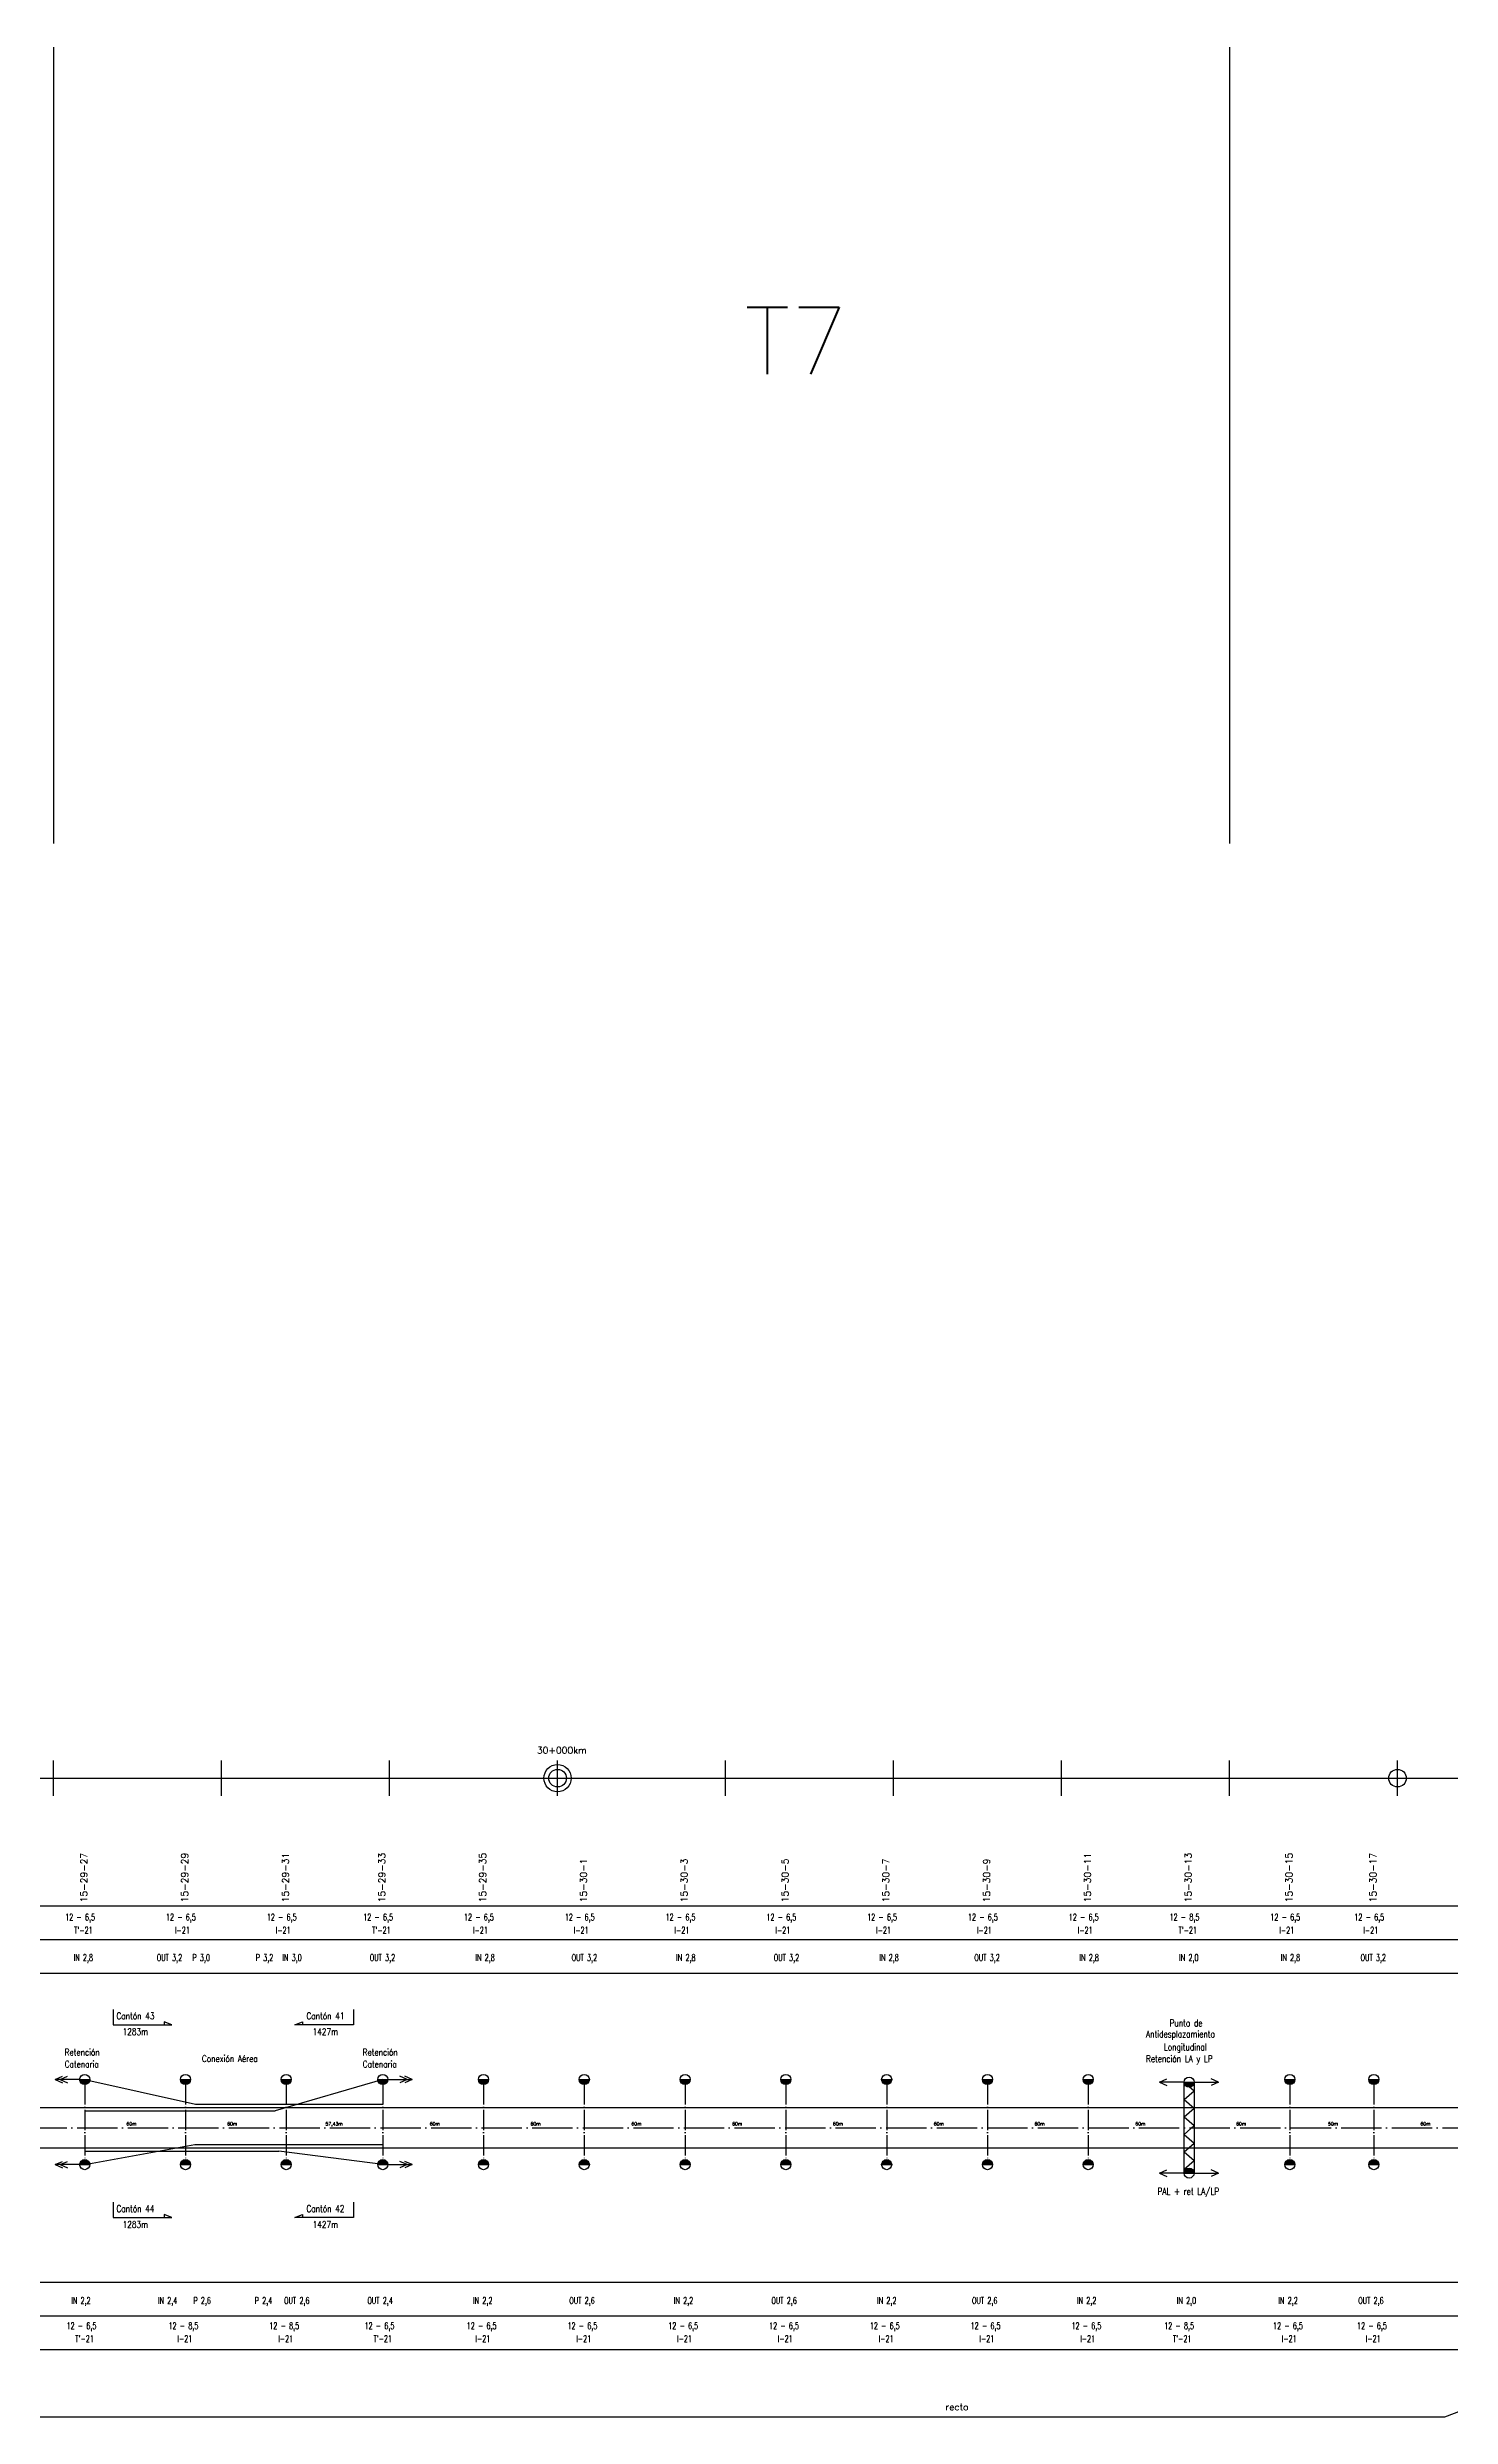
# Model space of a CAD drawing. Header units: millimetres. Extents: x 63 to 27368, y 135 to 1565.
# Drawn here: x 4264 to 5100, y 155 to 1565 of the extents above; entities that cross this region are included whole.
import ezdxf

# ---------------------------------------------------------------- set-up
doc = ezdxf.new("R2010")
doc.units = ezdxf.units.MM
doc.linetypes.add('ACAD_ISO04W100', pattern=[30, 24, -3, 0, -3])
for name, color, linetype in [('catenaria via ascendente', 7, 'Continuous'), ('Eje de entrevías', 1, 'Continuous'), ('longitud vano', 7, 'Continuous'), ('Nº de poste', 6, 'Continuous'), ('progresivas', 4, 'Continuous'), ('TEXTOS', 3, 'Continuous')]:
    doc.layers.add(name, color=color, linetype=linetype)
doc.styles.add('STYLE1', font='romans.shx')

msp = doc.modelspace()

# ---------------------------------------------------------------- hatches: boundary and pattern name
for points in [[(4289.7, 355.7), (4283.7, 355.7, 1)], [(4349.7, 355.7), (4343.7, 355.7, 1)], [(4409.7, 355.7), (4403.7, 355.7, 1)], [(4467.1, 355.7), (4461.1, 355.7, 1)], [(4527.1, 355.7), (4521.1, 355.7, 1)], [(4587.1, 355.7), (4581.1, 355.7, 1)], [(4647.1, 355.7), (4641.1, 355.7, 1)], [(4707.1, 355.7), (4701.1, 355.7, 1)], [(4767.1, 355.7), (4761.1, 355.7, 1)], [(4827.1, 355.7), (4821.1, 355.7, 1)], [(4887.1, 355.7), (4881.1, 355.7, 1)], [(4947.1, 354.1), (4941.1, 354.1, 1)], [(5007.1, 355.7), (5001.1, 355.7, 1)], [(5057.1, 355.7), (5051.1, 355.7, 1)], [(4289.7, 305), (4283.7, 305, -1)], [(4349.7, 305), (4343.7, 305, -1)], [(4409.7, 305), (4403.7, 305, -1)], [(4467.1, 305), (4461.1, 305, -1)], [(4527.1, 305), (4521.1, 305, -1)], [(4587.1, 305), (4581.1, 305, -1)], [(4647.1, 305), (4641.1, 305, -1)], [(4707.1, 305), (4701.1, 305, -1)], [(4767.1, 305), (4761.1, 305, -1)], [(4827.1, 305), (4821.1, 305, -1)], [(4887.1, 305), (4881.1, 305, -1)], [(4947.1, 300), (4941.1, 300, -1)], [(5007.1, 305), (5001.1, 305, -1)], [(5057.1, 305), (5051.1, 305, -1)]]:
    msp.add_hatch(color=256).paths.add_polyline_path(points)

# ---------------------------------------------------------------- linework, layer by layer
for p, q in [((4268.2, 1565.1), (4268.2, 1091.2)), ((4968.2, 1565.1), (4968.2, 1091.2)), ((4268.2, 524.4), (4268.2, 545.6)), ((4368.2, 524.4), (4368.2, 545.6)), ((4468.2, 524.4), (4468.2, 545.6)), ((4568.2, 524.4), (4568.2, 545.6)), ((4668.2, 524.4), (4668.2, 545.6)), ((4768.2, 524.4), (4768.2, 545.6)), ((4868.2, 524.4), (4868.2, 545.6)), ((4968.2, 524.4), (4968.2, 545.6)), ((5068.2, 524.4), (5068.2, 545.6)), ((68.2, 535), (27368.2, 535)), ((68.2, 459), (27368.2, 459)), ((68.2, 439), (27368.2, 439)), ((68.2, 419), (27368.2, 419)), ((4303.6, 397.4), (4303.6, 388.3)), ((4446.8, 397.4), (4446.8, 388.3)), ((4303.6, 388.3), (4338.6, 388.3)), ((4338.6, 388.3), (4334.1, 390)), ((4334.1, 390), (4334.1, 388.3)), ((4411.8, 388.3), (4416.3, 390)), ((4446.8, 388.3), (4411.8, 388.3)), ((4416.3, 390), (4416.3, 388.3)), ((4269.1, 355.7), (4273.4, 357.6)), ((4283.7, 355.7), (4269.1, 355.7)), ((4269.1, 355.7), (4273.4, 353.7)), ((4272.1, 355.7), (4276.4, 357.6)), ((4272.1, 355.7), (4276.4, 353.7)), ((4283.7, 355.7), (4289.7, 355.7)), ((4343.7, 355.7), (4349.7, 355.7)), ((4403.7, 355.7), (4409.7, 355.7)), ((4461.1, 355.7), (4467.1, 355.7)), ((4467.1, 355.7), (4481.7, 355.7)), ((4478.7, 355.7), (4474.3, 357.6)), ((4478.7, 355.7), (4474.3, 353.7)), ((4481.7, 355.7), (4477.3, 357.6)), ((4481.7, 355.7), (4477.3, 353.7)), ((4521.1, 355.7), (4527.1, 355.7)), ((4581.1, 355.7), (4587.1, 355.7)), ((4641.1, 355.7), (4647.1, 355.7)), ((4701.1, 355.7), (4707.1, 355.7)), ((4761.1, 355.7), (4767.1, 355.7)), ((4821.1, 355.7), (4827.1, 355.7)), ((4881.1, 355.7), (4887.1, 355.7)), ((4926.5, 354.1), (4930.8, 356)), ((4941.1, 354.1), (4926.5, 354.1)), ((4926.5, 354.1), (4930.8, 352.2)), ((4941.1, 354.1), (4947.1, 354.1)), ((4941.1, 300), (4941.1, 354.1)), ((4941.1, 354.1), (4947.1, 348.9)), ((4947.1, 354.1), (4947.1, 300)), ((4947.1, 354.1), (4961.7, 354.1)), ((4961.7, 354.1), (4957.3, 356)), ((4961.7, 354.1), (4957.3, 352.2)), ((5001.1, 355.7), (5007.1, 355.7)), ((5051.1, 355.7), (5057.1, 355.7)), ((4941.1, 343.8), (4947.1, 348.9)), ((4941.1, 343.8), (4947.1, 338.6)), ((4941.1, 333.4), (4947.1, 338.6)), ((4941.1, 333.4), (4947.1, 328.2)), ((4941.1, 323), (4947.1, 328.2)), ((4941.1, 323), (4947.1, 317.8)), ((4941.1, 312.7), (4947.1, 317.8)), ((4941.1, 312.7), (4947.1, 307.5)), ((4269.1, 305), (4273.4, 306.9)), ((4283.7, 305), (4269.1, 305)), ((4269.1, 305), (4273.4, 303.1)), ((4272.1, 305), (4276.4, 306.9)), ((4272.1, 305), (4276.4, 303.1)), ((4283.7, 305), (4289.7, 305)), ((4343.7, 305), (4349.7, 305)), ((4403.7, 305), (4409.7, 305)), ((4461.1, 305), (4467.1, 305)), ((4467.1, 305), (4481.7, 305)), ((4478.7, 305), (4474.3, 306.9)), ((4478.7, 305), (4474.3, 303.1)), ((4481.7, 305), (4477.3, 306.9)), ((4481.7, 305), (4477.3, 303.1)), ((4521.1, 305), (4527.1, 305)), ((4581.1, 305), (4587.1, 305)), ((4641.1, 305), (4647.1, 305)), ((4701.1, 305), (4707.1, 305)), ((4761.1, 305), (4767.1, 305)), ((4821.1, 305), (4827.1, 305)), ((4881.1, 305), (4887.1, 305)), ((4926.5, 300), (4930.8, 301.9)), ((4941.1, 300), (4926.5, 300)), ((4926.5, 300), (4930.8, 298)), ((4941.1, 302.3), (4947.1, 307.5)), ((4941.1, 302.3), (4941.7, 301.8)), ((4941.1, 300), (4947.1, 300)), ((4947.1, 300), (4961.7, 300)), ((4961.7, 300), (4957.3, 301.9)), ((4961.7, 300), (4957.3, 298)), ((5001.1, 305), (5007.1, 305)), ((5051.1, 305), (5057.1, 305)), ((4303.6, 282.7), (4303.6, 273.6)), ((4446.8, 282.7), (4446.8, 273.6)), ((4303.6, 273.6), (4338.6, 273.6)), ((4338.6, 273.6), (4334.1, 275.3)), ((4334.1, 275.3), (4334.1, 273.6)), ((4411.8, 273.6), (4416.3, 275.3)), ((4446.8, 273.6), (4411.8, 273.6)), ((4416.3, 275.3), (4416.3, 273.6)), ((68.2, 235), (27368.2, 235)), ((68.2, 215), (27368.2, 215)), ((68.2, 195), (27368.2, 195)), ((5096.4, 155), (5123, 165)), ((2079.2, 155), (5096.4, 155))]:
    msp.add_line(p, q)
at = {"linetype": 'ACAD_ISO04W100', "ltscale": 0.5}
for p, q in [((4286.7, 352.7), (4286.7, 308)), ((4346.7, 352.7), (4346.7, 308)), ((4406.7, 352.7), (4406.7, 308)), ((4464.1, 352.7), (4464.1, 308)), ((4524.1, 352.7), (4524.1, 308)), ((4584.1, 352.7), (4584.1, 308)), ((4644.1, 352.7), (4644.1, 308)), ((4704.1, 352.7), (4704.1, 308)), ((4764.1, 352.7), (4764.1, 308)), ((4824.1, 352.7), (4824.1, 308)), ((4884.1, 352.7), (4884.1, 308)), ((5004.1, 352.7), (5004.1, 308)), ((5054.1, 352.7), (5054.1, 308))]:
    msp.add_line(p, q, dxfattribs=at)
for centre, radius in [((4568.2, 535), 8.09), ((4568.2, 535), 5.24), ((5068.2, 535), 5.24), ((4286.7, 355.7), 3), ((4346.7, 355.7), 3), ((4406.7, 355.7), 3), ((4464.1, 355.7), 3), ((4524.1, 355.7), 3), ((4584.1, 355.7), 3), ((4644.1, 355.7), 3), ((4704.1, 355.7), 3), ((4764.1, 355.7), 3), ((4824.1, 355.7), 3), ((4884.1, 355.7), 3), ((4944.1, 354.1), 3), ((5004.1, 355.7), 3), ((5054.1, 355.7), 3), ((4286.7, 305), 3), ((4346.7, 305), 3), ((4406.7, 305), 3), ((4464.1, 305), 3), ((4524.1, 305), 3), ((4584.1, 305), 3), ((4644.1, 305), 3), ((4704.1, 305), 3), ((4764.1, 305), 3), ((4824.1, 305), 3), ((4884.1, 305), 3), ((4944.1, 300), 3), ((5004.1, 305), 3), ((5054.1, 305), 3)]:
    msp.add_circle(centre, radius)
at = {"layer": 'catenaria via ascendente', "color": 6}
for p, q in [((4286.7, 355.7), (4352.7, 341)), ((4464.1, 355.7), (4400.1, 337)), ((4352.7, 341), (4464.1, 341)), ((4286.7, 337), (4400.1, 337)), ((4286.7, 305), (4352.2, 317)), ((4286.7, 313), (4402.3, 313)), ((4352.2, 317), (4464.1, 317)), ((4464.1, 305), (4402.3, 313))]:
    msp.add_line(p, q, dxfattribs=at)
at = {"layer": 'catenaria via ascendente'}
for p, q in [((68.2, 339), (26678.8, 339)), ((68.2, 315), (26678.8, 315))]:
    msp.add_line(p, q, dxfattribs=at)
at = {"layer": 'Eje de entrevías', "linetype": 'ACAD_ISO04W100'}
msp.add_line((68.2, 327), (27368.2, 327), dxfattribs=at)

# ---------------------------------------------------------------- texts
at = {"color": 3, "linetype": 'Continuous', "style": 'STYLE1'}
msp.add_text('T7', height=40, dxfattribs=at).set_placement((4679.3, 1370.5))
at = {"linetype": 'Continuous', "style": 'STYLE1', "width": 0.8}
for s, p in [('Cantón 43', (4305.6, 391.5)), ('Cantón 41', (4418.7, 391.5)), ('1283m', (4309.3, 382.1)), ('1427m', (4422.4, 382.1)), ('Antidesplazamiento', (4918.5, 380.7)), ('Punto de', (4932.5, 387.3)), ('Catenaria', (4274.8, 362.8)), ('Retención', (4274.8, 369.9)), ('Conexión Aérea', (4356.5, 366.1)), ('Catenaria', (4452.2, 362.8)), ('Retención', (4452.2, 369.9)), ('Retención LA y LP', (4918.5, 366)), ('Longitudinal', (4929.1, 373)), ('PAL + ret LA/LP', (4925.3, 287.1)), ('Cantón 44', (4305.6, 276.8)), ('1283m', (4309.3, 267.4)), ('Cantón 42', (4418.7, 276.8)), ('1427m', (4422.4, 267.4))]:
    msp.add_text(s, height=4, dxfattribs=at).set_placement(p)
at = {"layer": 'longitud vano', "linetype": 'Continuous', "style": 'STYLE1'}
for s, p in [('60m', (4311.5, 328.3)), ('60m', (4371.5, 328.3)), ('57,43m', (4430, 328.3)), ('60m', (4492.1, 328.3)), ('60m', (4552.1, 328.3)), ('60m', (4612.1, 328.3)), ('60m', (4672.1, 328.3)), ('60m', (4732.1, 328.3)), ('60m', (4792.1, 328.3)), ('60m', (4852.1, 328.3)), ('60m', (4912.1, 328.3)), ('60m', (4972.1, 328.3)), ('50m', (5026.8, 328.3)), ('60m', (5081.8, 328.3))]:
    msp.add_text(s, height=2, dxfattribs=at).set_placement(p)
at = {"layer": 'Nº de poste', "linetype": 'Continuous', "style": 'STYLE1'}
for s, p in [('15-29-27', (4288.2, 461.1)), ('15-29-29', (4348.2, 461.1)), ('15-29-31', (4408.2, 461.1)), ('15-29-33', (4465.6, 461.1)), ('15-29-35', (4525.6, 461.1)), ('15-30-1', (4585.6, 461.1)), ('15-30-3', (4645.6, 461.1)), ('15-30-5', (4705.6, 461.1)), ('15-30-7', (4765.6, 461.1)), ('15-30-9', (4825.6, 461.1)), ('15-30-11', (4885.6, 461.1)), ('15-30-13', (4945.6, 461.1)), ('15-30-15', (5005.6, 461.1)), ('15-30-17', (5055.6, 461.1))]:
    msp.add_text(s, height=4, rotation=90, dxfattribs=at).set_placement(p)
at = {"layer": 'progresivas', "linetype": 'Continuous', "style": 'STYLE1'}
msp.add_text('30+000km', height=4, dxfattribs=at).set_placement((4555.9, 549.6))
at = {"layer": 'TEXTOS', "linetype": 'Continuous', "style": 'STYLE1', "width": 0.7}
for s, p in [('12 - 6,5', (4275.1, 450.3)), ('12 - 6,5', (4335.1, 450.3)), ('12 - 6,5', (4395.1, 450.3)), ('12 - 6,5', (4452.5, 450.3)), ('12 - 6,5', (4512.5, 450.3)), ('12 - 6,5', (4572.5, 450.3)), ('12 - 6,5', (4632.5, 450.3)), ('12 - 6,5', (4692.5, 450.3)), ('12 - 6,5', (4752.5, 450.3)), ('12 - 6,5', (4812.5, 450.3)), ('12 - 6,5', (4872.5, 450.3)), ('12 - 8,5', (4932.5, 450.3)), ('12 - 6,5', (4992.5, 450.3)), ('12 - 6,5', (5042.5, 450.3)), ("T'-21", (4280.4, 442.5)), ('I-21', (4340.4, 442.5)), ('I-21', (4400.4, 442.5)), ("T'-21", (4457.8, 442.5)), ('I-21', (4517.8, 442.5)), ('I-21', (4577.8, 442.5)), ('I-21', (4637.8, 442.5)), ('I-21', (4697.8, 442.5)), ('I-21', (4757.8, 442.5)), ('I-21', (4817.8, 442.5)), ('I-21', (4877.8, 442.5)), ("T'-21", (4937.8, 442.5)), ('I-21', (4997.8, 442.5)), ('I-21', (5047.8, 442.5)), ('IN 2,8', (4280.1, 426.2)), ('OUT 3,2', (4329.6, 426.2)), ('P 3,0', (4350.8, 426.2)), ('P 3,2', (4388.5, 426.2)), ('IN 3,0', (4404.4, 426.2)), ('OUT 3,2', (4456.4, 426.2)), ('IN 2,8', (4519.3, 426.2)), ('OUT 3,2', (4576.6, 426.2)), ('IN 2,8', (4638.8, 426.2)), ('OUT 3,2', (4696.9, 426.2)), ('IN 2,8', (4759.8, 426.2)), ('OUT 3,2', (4816.3, 426.2)), ('IN 2,8', (4878.9, 426.2)), ('IN 2,0', (4938.2, 426.2)), ('IN 2,8', (4998.7, 426.2)), ('OUT 3,2', (5046.2, 426.2)), ('IN 2,2', (4278.7, 222.1)), ('IN 2,4', (4330.3, 222.1)), ('P 2,6', (4351.4, 222.1)), ('P 2,4', (4387.9, 222.1)), ('OUT 2,6', (4405.4, 222.1)), ('OUT 2,4', (4455, 222.1)), ('IN 2,2', (4517.9, 222.1)), ('OUT 2,6', (4575.2, 222.1)), ('IN 2,2', (4637.4, 222.1)), ('OUT 2,6', (4695.5, 222.1)), ('IN 2,2', (4758.4, 222.1)), ('OUT 2,6', (4814.9, 222.1)), ('IN 2,2', (4877.4, 222.1)), ('IN 2,0', (4936.8, 222.1)), ('IN 2,2', (4997.3, 222.1)), ('OUT 2,6', (5044.8, 222.1)), ('12 - 6,5', (4275.9, 207.1)), ("T'-21", (4281.1, 199.4)), ('12 - 8,5', (4336.6, 207.1)), ('I-21', (4341.9, 199.4)), ('12 - 8,5', (4396.6, 207.1)), ('I-21', (4401.9, 199.4)), ('12 - 6,5', (4453.3, 207.1)), ("T'-21", (4458.6, 199.4)), ('12 - 6,5', (4514.1, 207.1)), ('I-21', (4519.3, 199.4)), ('12 - 6,5', (4574.1, 207.1)), ('I-21', (4579.3, 199.4)), ('12 - 6,5', (4634.1, 207.1)), ('I-21', (4639.3, 199.4)), ('12 - 6,5', (4694.1, 207.1)), ('I-21', (4699.3, 199.4)), ('12 - 6,5', (4754.1, 207.1)), ('I-21', (4759.3, 199.4)), ('12 - 6,5', (4814.1, 207.1)), ('I-21', (4819.3, 199.4)), ('12 - 6,5', (4874.1, 207.1)), ('I-21', (4879.3, 199.4)), ('12 - 8,5', (4929.3, 207.1)), ("T'-21", (4934.5, 199.4)), ('12 - 6,5', (4994.1, 207.1)), ('I-21', (4999.3, 199.4)), ('12 - 6,5', (5044.1, 207.1)), ('I-21', (5049.3, 199.4))]:
    msp.add_text(s, height=4, dxfattribs=at).set_placement(p)
at = {"layer": 'TEXTOS', "linetype": 'Continuous', "style": 'STYLE1'}
msp.add_text('recto', height=4, dxfattribs=at).set_placement((4799.1, 158.8))

doc.saveas('drawing.dxf')
